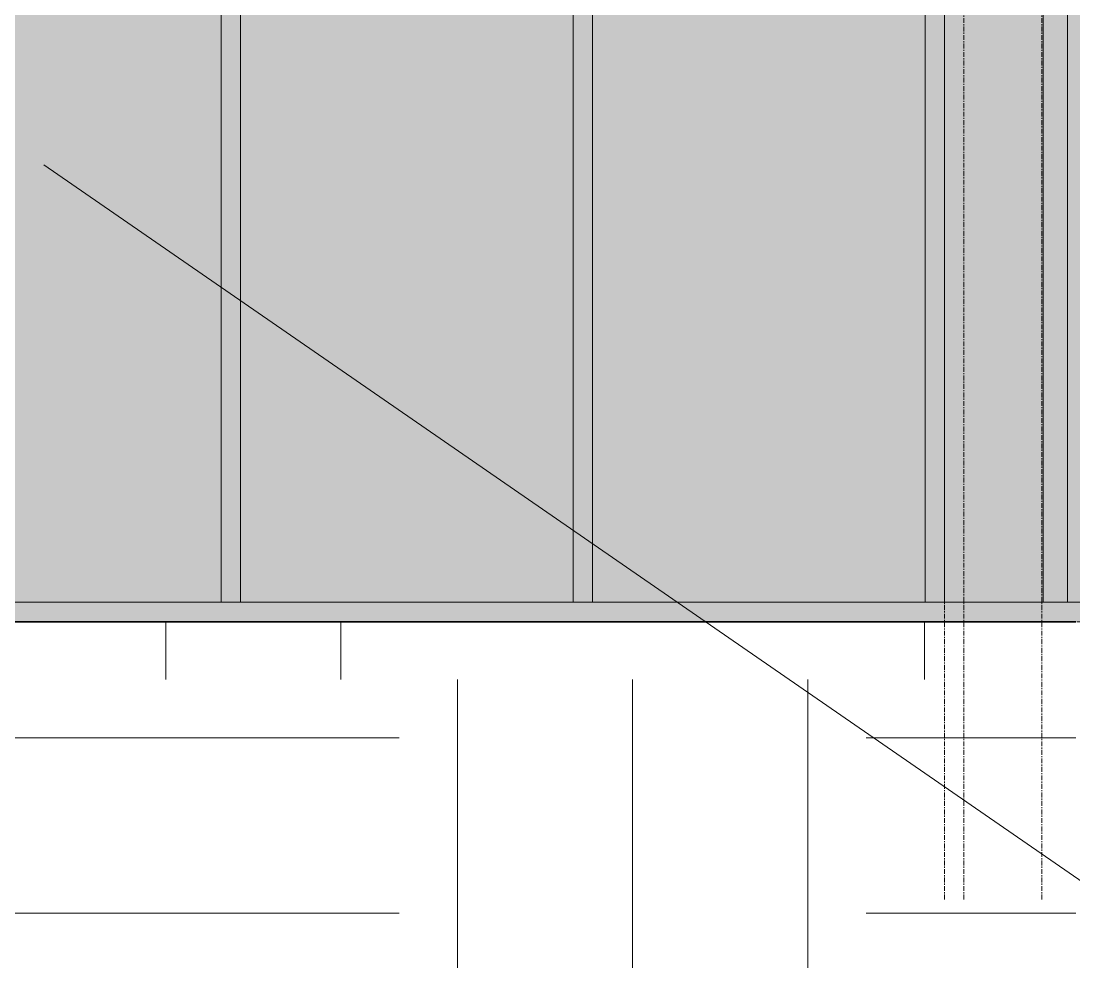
# Model space of a CAD drawing. Header units: inches. Extents: x 20273 to 40654, y -355 to 835.
# Drawn here: x 29238.7 to 29346.9, y -35 to 61.8 of the extents above; entities that cross this region are included whole.
import ezdxf

# ---------------------------------------------------------------- set-up
doc = ezdxf.new("R2010")
doc.units = ezdxf.units.IN
doc.header["$MEASUREMENT"] = 0
doc.linetypes.add('Grid Line 1_2_', pattern=[0.875, 0.5, -0.125, 0.125, -0.125])
for name, color, linetype, lineweight in [('A-ANNO-KEYN', 231, 'Continuous', 9), ('A-FLOR-LEVL', 51, 'Continuous', 9), ('A-GLAZ-CURT', 52, 'Continuous', 13), ('A-GLAZ-CWMG', 51, 'Continuous', 13), ('C-TOPO', 7, 'Continuous', 13), ('S-GRID', 1, 'Continuous', 9)]:
    doc.layers.add(name, color=color, linetype=linetype, lineweight=lineweight)

# ---------------------------------------------------------------- blocks, each defined once
blk = doc.blocks.new('System Panel - INSULATED LOW-E GLAZING _SEE ELEVATIONS FOR U-FACTOR_ SHGC_ _ LT_-827454-Elevation - South')
at = {"layer": 'A-GLAZ-CURT'}
blk.add_hatch(color=256, dxfattribs=at).paths.add_polyline_path([(26124.64, 2), (26124.64, 96), (26090.45, 96), (26090.45, 2)], flags=0)
blk = doc.blocks.new('Rectangular Mullion - Exterior 2_ x 4_5_-1135280-Elevation - South')
at = {"layer": 'A-GLAZ-CWMG'}
blk.add_hatch(color=256, dxfattribs=at).paths.add_polyline_path([(26161.83, 0), (26161.83, 2), (26125.64, 2), (26125.64, 0)], flags=0)
blk.add_line((26161.83, 2), (26125.64, 2), dxfattribs=at)
blk = doc.blocks.new('Rectangular Mullion - Exterior 2_ x 4_5_-1142350-Elevation - South')
at = {"layer": 'A-GLAZ-CWMG'}
blk.add_hatch(color=256, dxfattribs=at).paths.add_polyline_path([(26286.02, 2), (26286.02, 97), (26284.02, 97), (26284.02, 2)], flags=0)
for p, q in [((26284.02, 97), (26284.02, 2)), ((26286.02, 2), (26286.02, 97)), ((26286.02, 2), (26284.02, 2))]:
    blk.add_line(p, q, dxfattribs=at)
blk = doc.blocks.new('Rectangular Mullion - Exterior 2_ x 4_5_-1142343-Elevation - South')
at = {"layer": 'A-GLAZ-CWMG'}
blk.add_hatch(color=256, dxfattribs=at).paths.add_polyline_path([(26018.08, 2), (26018.08, 96), (26016.08, 96), (26016.08, 2)], flags=0)
for p, q in [((26016.08, 96), (26018.08, 96)), ((26016.08, 96), (26016.08, 2)), ((26018.08, 2), (26018.08, 96)), ((26018.08, 2), (26016.08, 2))]:
    blk.add_line(p, q, dxfattribs=at)
blk = doc.blocks.new('System Panel - INSULATED LOW-E GLAZING _SEE ELEVATIONS FOR U-FACTOR_ SHGC_ _ LT_-1274973-Elevation - South')
at = {"layer": 'A-GLAZ-CURT'}
blk.add_hatch(color=256, dxfattribs=at).paths.add_polyline_path([(26281.52, 2), (26281.52, 96), (26271.39, 96), (26271.39, 2)], flags=0)
blk = doc.blocks.new('Rectangular Mullion - Exterior 2_ x 4_5_-1274971-Elevation - South')
at = {"layer": 'A-GLAZ-CWMG'}
blk.add_hatch(color=256, dxfattribs=at).paths.add_polyline_path([(26284.89, 0), (26286.02, 0), (26286.02, 2), (26270.39, 2), (26270.39, 0)], flags=0)
for q in [(26270.39, 2), (26286.02, 0)]:
    blk.add_line((26286.02, 2), q, dxfattribs=at)
blk = doc.blocks.new('Rectangular Mullion - Exterior 2_ x 4_5_-V13-Elevation - South')
at = {"layer": 'A-GLAZ-CWMG'}
blk.add_hatch(color=256, dxfattribs=at).paths.add_polyline_path([(26286.02, 2), (26286.02, 97), (26281.52, 97), (26281.52, 2)], flags=0)
for p, q in [((26281.52, 2), (26281.52, 97)), ((26286.02, 97), (26286.02, 2)), ((26286.02, 2), (26281.52, 2))]:
    blk.add_line(p, q, dxfattribs=at)

msp = doc.modelspace()

# ---------------------------------------------------------------- hatches: boundary and pattern name
at = {"layer": 'C-TOPO', "lineweight": 9}
h = msp.add_hatch(dxfattribs=at)
h.set_pattern_fill('FP_13', color=8, style=0, pattern_type=2)
h.set_pattern_definition([(0, (27645.49, 0), (48, 48), [48, -48]), (0, (27645.49, 18), (48, 48), [48, -48]), (0, (27645.49, 36), (48, 48), [48, -48]), (90, (27651.49, 42), (-48, 48), [48, -48]), (90, (27669.49, 42), (-48, 48), [48, -48]), (90, (27687.49, 42), (-48, 48), [48, -48])])
h.paths.add_polyline_path([(29163.27, -79.71), (29347.1, -79.71), (29347.1, 0), (26665.5, 0), (26665.5, -79.71), (29145.41, -79.71)], flags=0)

# ---------------------------------------------------------------- linework, layer by layer
at = {"layer": 'A-ANNO-KEYN', "color": 153}
msp.add_line((29241.01, 46.97), (29406.45, -67.31), dxfattribs=at)
at = {"layer": 'A-FLOR-LEVL', "linetype": 'Grid Line 1_2_'}
msp.add_line((25041.38, 0), (30382.74, 0), dxfattribs=at)
at = {"layer": 'C-TOPO', "lineweight": 35}
msp.add_line((29163.27, 0), (29347.1, 0), dxfattribs=at)
at = {"layer": 'C-TOPO'}
msp.add_line((29347.09, 0), (29163.28, 0), dxfattribs=at)
at = {"layer": 'S-GRID', "linetype": 'Grid Line 1_2_'}
for p, q in [((29333.6, -28.56), (29333.6, 671.89)), ((29335.6, -28.56), (29335.6, 671.89)), ((29343.6, -28.56), (29343.6, 671.89)), ((29343.6, -28.56), (29343.6, 671.89))]:
    msp.add_line(p, q, dxfattribs=at)

# ---------------------------------------------------------------- block references
at = {"layer": 'A-GLAZ-CURT'}
for name, p in [('System Panel - INSULATED LOW-E GLAZING _SEE ELEVATIONS FOR U-FACTOR_ SHGC_ _ LT_-827454-Elevation - South', (3134.58, 0)), ('System Panel - INSULATED LOW-E GLAZING _SEE ELEVATIONS FOR U-FACTOR_ SHGC_ _ LT_-827454-Elevation - South', (3170.77, 0)), ('System Panel - INSULATED LOW-E GLAZING _SEE ELEVATIONS FOR U-FACTOR_ SHGC_ _ LT_-827454-Elevation - South', (3206.96, 0)), ('System Panel - INSULATED LOW-E GLAZING _SEE ELEVATIONS FOR U-FACTOR_ SHGC_ _ LT_-1274973-Elevation - South', (3062.21, 0))]:
    msp.add_blockref(name, p, dxfattribs=at)
at = {"layer": 'A-GLAZ-CWMG'}
for name, p in [('Rectangular Mullion - Exterior 2_ x 4_5_-V13-Elevation - South', (3062.21, 0)), ('Rectangular Mullion - Exterior 2_ x 4_5_-1142350-Elevation - South', (3062.21, 0)), ('Rectangular Mullion - Exterior 2_ x 4_5_-1142343-Elevation - South', (3243.14, 0)), ('Rectangular Mullion - Exterior 2_ x 4_5_-1142343-Elevation - South', (3279.33, 0)), ('Rectangular Mullion - Exterior 2_ x 4_5_-1142343-Elevation - South', (3315.52, 0)), ('Rectangular Mullion - Exterior 2_ x 4_5_-1135280-Elevation - South', (3098.39, 0)), ('Rectangular Mullion - Exterior 2_ x 4_5_-1135280-Elevation - South', (3134.58, 0)), ('Rectangular Mullion - Exterior 2_ x 4_5_-1135280-Elevation - South', (3170.77, 0)), ('Rectangular Mullion - Exterior 2_ x 4_5_-1274971-Elevation - South', (3062.21, 0))]:
    msp.add_blockref(name, p, dxfattribs=at)

doc.saveas('drawing.dxf')
